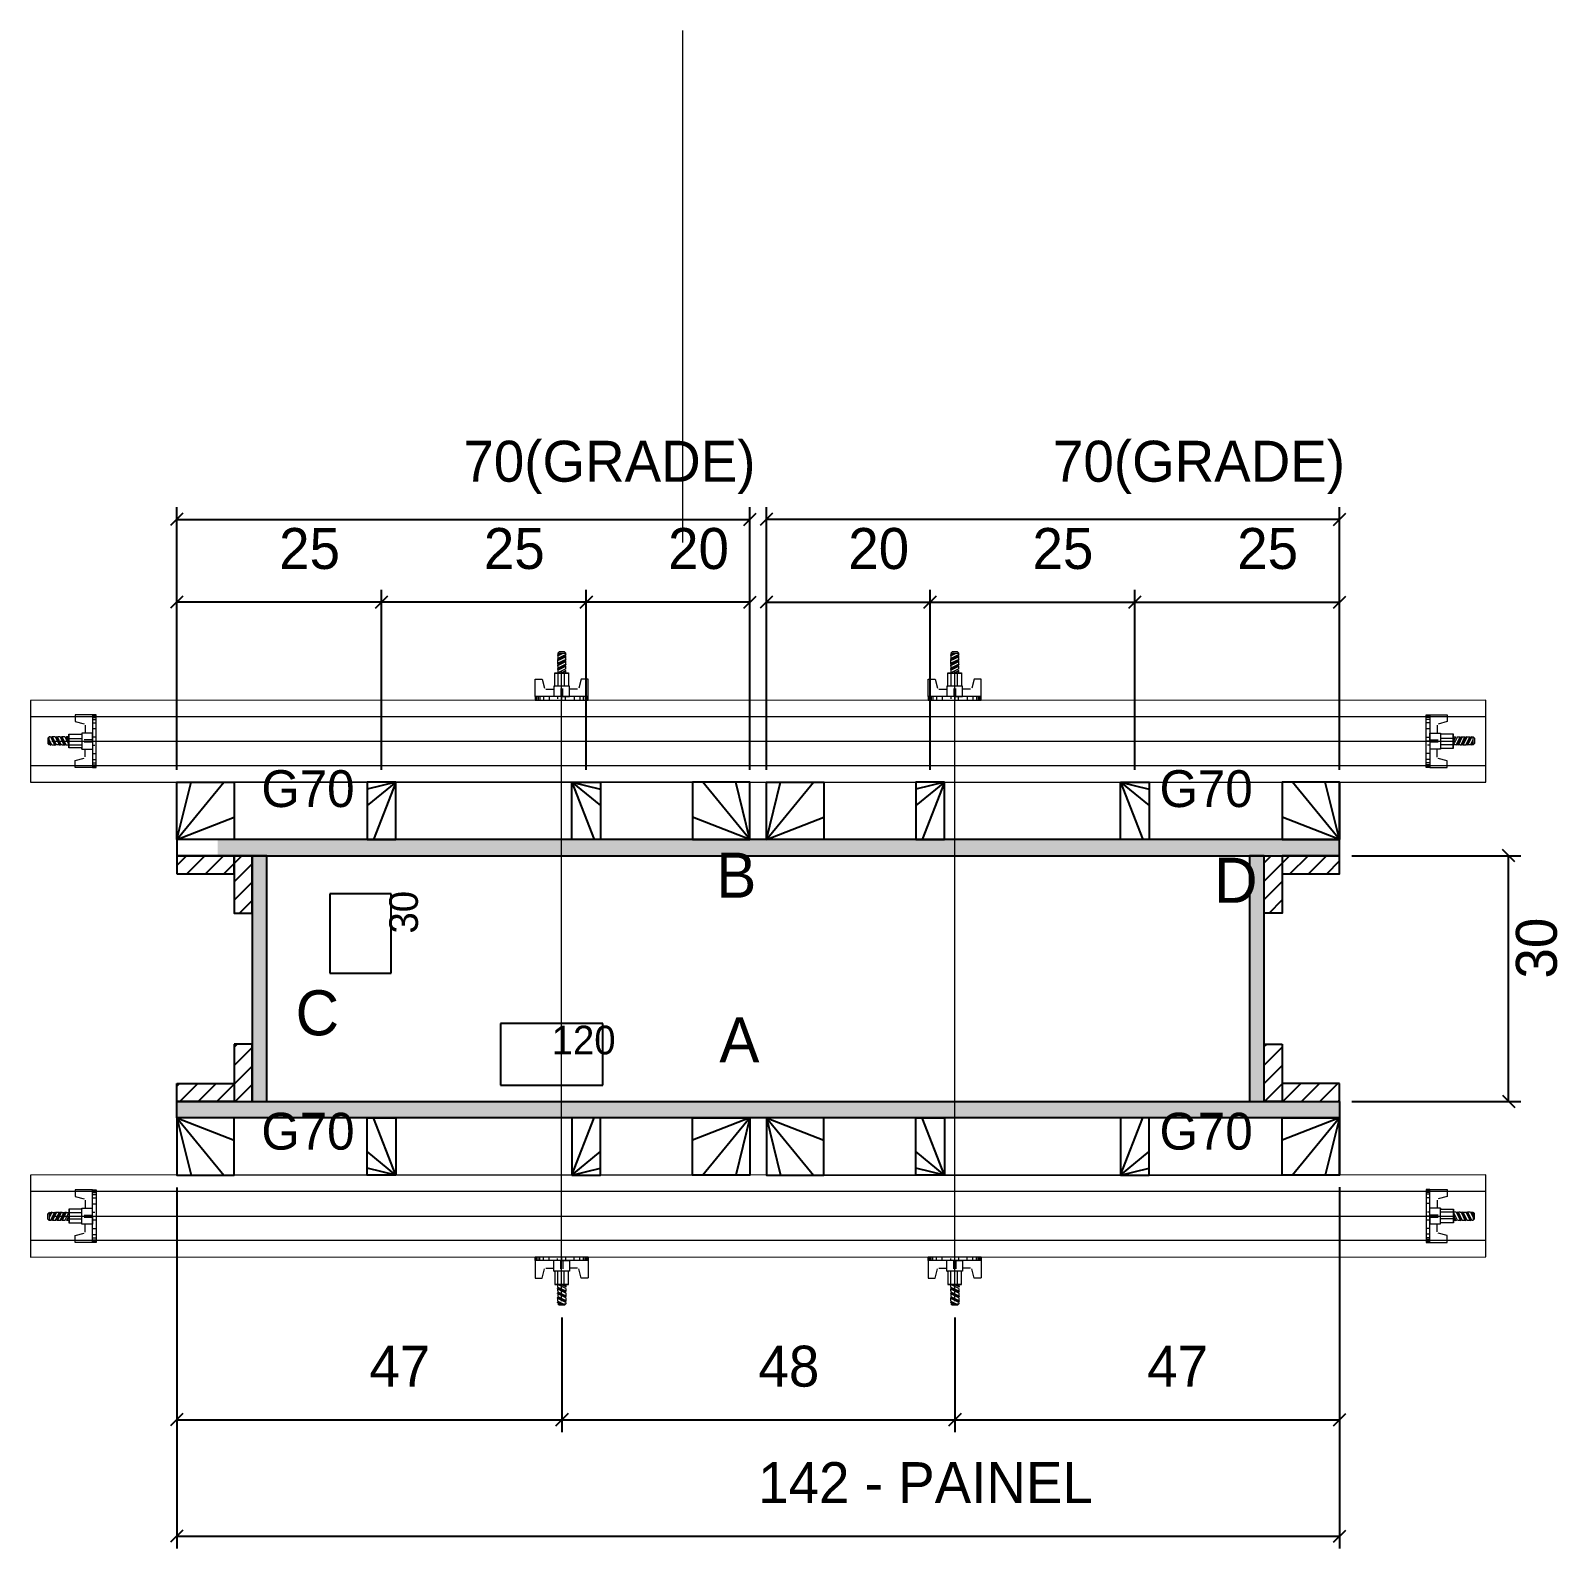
# Model space of a CAD drawing. Header units: metres. Extents: x 17708 to 19042, y 3931 to 4648.
# Drawn here: x 17707.7 to 18080.6, y 4276.9 to 4647.6 of the extents above; entities that cross this region are included whole.
import ezdxf

# ---------------------------------------------------------------- set-up
doc = ezdxf.new("R2010")
doc.units = ezdxf.units.M
for name, color, linetype in [('CHAPA', 7, 'Continuous'), ('COTA', 7, 'Continuous'), ('Hachura', 7, 'Continuous'), ('Madeira', 7, 'Continuous'), ('MEIO_PONT', 7, 'Continuous'), ('Perfil Metálico', 7, 'Continuous'), ('SARRAFO', 7, 'Continuous'), ('Texto Seção', 7, 'Continuous'), ('TEXTO_GERAL', 7, 'Continuous')]:
    doc.layers.add(name, color=color, linetype=linetype)

msp = doc.modelspace()

# ---------------------------------------------------------------- hatches: boundary and pattern name
at = {"layer": 'Hachura'}
h = msp.add_hatch(color=7, dxfattribs=at)
h.dxf.hatch_style = 1
h.paths.add_polyline_path([(18027.42, 4446.06), (18027.42, 4450.06), (17753.42, 4450.06), (17753.42, 4446.06), (18027.42, 4446.06)])
h = msp.add_hatch(dxfattribs=at)
h.set_pattern_fill('ANSI31')
h.paths.add_polyline_path([(17757.42, 4446.06), (17757.42, 4441.66), (17743.42, 4441.66), (17743.42, 4446.06), (17757.42, 4446.06)])
h = msp.add_hatch(dxfattribs=at)
h.set_pattern_fill('ANSI31')
h.paths.add_polyline_path([(17761.82, 4432.06), (17757.42, 4432.06), (17757.42, 4446.06), (17761.82, 4446.06), (17761.82, 4432.06)])
h = msp.add_hatch(color=7, dxfattribs=at)
h.dxf.hatch_style = 1
h.paths.add_polyline_path([(17761.82, 4386.06), (17765.42, 4386.06), (17765.42, 4446.06), (17761.82, 4446.06), (17761.82, 4386.06)])
h = msp.add_hatch(color=7, dxfattribs=at)
h.dxf.hatch_style = 1
h.paths.add_polyline_path([(18005.42, 4386.06), (18009.02, 4386.06), (18009.02, 4446.06), (18005.42, 4446.06), (18005.42, 4386.06)])
h = msp.add_hatch(dxfattribs=at)
h.set_pattern_fill('ANSI31')
h.paths.add_polyline_path([(18009.02, 4432.06), (18013.42, 4432.06), (18013.42, 4446.06), (18009.02, 4446.06), (18009.02, 4432.06)])
h = msp.add_hatch(dxfattribs=at)
h.set_pattern_fill('ANSI31')
h.paths.add_polyline_path([(18027.42, 4446.06), (18027.42, 4441.66), (18013.42, 4441.66), (18013.42, 4446.06), (18027.42, 4446.06)])
h = msp.add_hatch(dxfattribs=at)
h.set_pattern_fill('ANSI31')
h.paths.add_polyline_path([(17761.82, 4386.06), (17757.42, 4386.06), (17757.42, 4400.06), (17761.82, 4400.06), (17761.82, 4386.06)])
h = msp.add_hatch(dxfattribs=at)
h.set_pattern_fill('ANSI31')
h.paths.add_polyline_path([(18009.02, 4386.06), (18013.42, 4386.06), (18013.42, 4400.06), (18009.02, 4400.06), (18009.02, 4386.06)])
h = msp.add_hatch(dxfattribs=at)
h.set_pattern_fill('ANSI31')
h.paths.add_polyline_path([(17757.42, 4386.06), (17757.42, 4390.46), (17743.42, 4390.46), (17743.42, 4386.06), (17757.42, 4386.06)])
h = msp.add_hatch(dxfattribs=at)
h.set_pattern_fill('ANSI31')
h.paths.add_polyline_path([(18013.42, 4386.06), (18013.42, 4390.46), (18027.42, 4390.46), (18027.42, 4386.06), (18013.42, 4386.06)])
h = msp.add_hatch(color=7, dxfattribs=at)
h.dxf.hatch_style = 1
h.paths.add_polyline_path([(18027.42, 4386.06), (18027.42, 4382.06), (17743.42, 4382.06), (17743.42, 4386.06), (18027.42, 4386.06)])

# ---------------------------------------------------------------- linework, layer by layer
at = {"layer": 'CHAPA', "color": 1, "lineweight": 25}
for points in [[(18027.42, 4446.06), (18027.42, 4450.06), (17743.42, 4450.06), (17743.42, 4446.06)], [(17761.82, 4386.06), (17765.42, 4386.06), (17765.42, 4446.06), (17761.82, 4446.06)], [(18005.42, 4386.06), (18009.02, 4386.06), (18009.02, 4446.06), (18005.42, 4446.06)], [(18027.42, 4386.06), (18027.42, 4382.06), (17743.42, 4382.06), (17743.42, 4386.06)]]:
    msp.add_lwpolyline(points, close=True, dxfattribs=at)
at = {"layer": 'COTA', "color": 0, "lineweight": 25}
for p, q in [((17744.92, 4529.68), (17741.92, 4526.68)), ((17881.92, 4526.68), (17884.92, 4529.68)), ((17888.92, 4529.68), (17885.92, 4526.68)), ((18025.92, 4526.68), (18028.92, 4529.68)), ((17744.92, 4509.48), (17741.92, 4506.48)), ((17794.92, 4509.48), (17791.92, 4506.48)), ((17791.92, 4506.48), (17794.92, 4509.48)), ((17844.92, 4509.48), (17841.92, 4506.48)), ((17841.92, 4506.48), (17844.92, 4509.48)), ((17881.92, 4506.48), (17884.92, 4509.48)), ((17888.92, 4509.48), (17885.92, 4506.48)), ((17925.92, 4506.48), (17928.92, 4509.48)), ((17928.92, 4509.48), (17925.92, 4506.48)), ((17975.92, 4506.48), (17978.92, 4509.48)), ((17978.92, 4509.48), (17975.92, 4506.48)), ((18025.92, 4506.48), (18028.92, 4509.48)), ((18070.22, 4444.56), (18067.22, 4447.56)), ((18067.22, 4387.56), (18070.22, 4384.56)), ((17744.92, 4309.82), (17741.92, 4306.82)), ((17835.99, 4306.82), (17838.99, 4309.82)), ((17838.99, 4309.82), (17835.99, 4306.82)), ((17934.99, 4309.82), (17931.99, 4306.82)), ((17931.99, 4306.82), (17934.99, 4309.82)), ((18025.92, 4306.82), (18028.92, 4309.82)), ((17744.92, 4281.4), (17741.92, 4278.4)), ((18025.92, 4278.4), (18028.92, 4281.4))]:
    msp.add_line(p, q, dxfattribs=at)
at = {"layer": 'COTA', "color": 241, "lineweight": 25}
for p, q in [((17743.42, 4467.05), (17743.42, 4531.18)), ((17743.42, 4528.18), (17883.42, 4528.18)), ((17883.42, 4467.03), (17883.42, 4531.18)), ((17887.42, 4467.03), (17887.42, 4531.18)), ((18027.42, 4528.18), (17887.42, 4528.18)), ((18027.42, 4467.05), (18027.42, 4531.18)), ((17743.42, 4467.05), (17743.42, 4510.98)), ((17793.42, 4467.06), (17793.42, 4510.98)), ((17793.42, 4467.06), (17793.42, 4510.98)), ((17843.42, 4467.06), (17843.42, 4510.98)), ((17843.42, 4467.06), (17843.42, 4510.98)), ((17883.42, 4467.06), (17883.42, 4510.98)), ((17887.42, 4467.06), (17887.42, 4510.98)), ((17927.42, 4467.06), (17927.42, 4510.98)), ((17927.42, 4467.06), (17927.42, 4510.98)), ((17977.42, 4467.06), (17977.42, 4510.98)), ((17977.42, 4467.06), (17977.42, 4510.98)), ((18027.42, 4467.05), (18027.42, 4510.98)), ((17793.42, 4507.98), (17743.42, 4507.98)), ((17843.42, 4507.98), (17793.42, 4507.98)), ((17883.42, 4507.98), (17843.42, 4507.98)), ((17887.42, 4507.98), (17927.42, 4507.98)), ((17927.42, 4507.98), (17977.42, 4507.98)), ((17977.42, 4507.98), (18027.42, 4507.98)), ((18030.43, 4446.06), (18071.72, 4446.06)), ((18068.72, 4386.06), (18068.72, 4446.06)), ((18030.42, 4386.06), (18071.72, 4386.06)), ((17743.42, 4365.07), (17743.42, 4276.9)), ((17743.42, 4365.06), (17743.42, 4305.32)), ((18027.42, 4365.11), (18027.42, 4276.9)), ((18027.42, 4365.06), (18027.42, 4305.32)), ((17837.49, 4333.29), (17837.49, 4305.32)), ((17837.49, 4333.29), (17837.49, 4305.32)), ((17933.49, 4333.29), (17933.49, 4305.32)), ((17933.49, 4333.29), (17933.49, 4305.32)), ((17743.42, 4308.32), (17837.49, 4308.32)), ((17837.49, 4308.32), (17933.49, 4308.32)), ((17933.49, 4308.32), (18027.42, 4308.32)), ((17743.42, 4279.9), (18027.42, 4279.9))]:
    msp.add_line(p, q, dxfattribs=at)
at = {"layer": 'COTA', "color": 180, "lineweight": 25}
for p, q in [((17795.82, 4436.72), (17780.82, 4436.72)), ((17780.82, 4436.72), (17780.82, 4417.39)), ((17795.82, 4417.39), (17795.82, 4436.72)), ((17780.82, 4417.39), (17795.82, 4417.39)), ((17847.48, 4405.06), (17822.48, 4405.06)), ((17822.48, 4405.06), (17822.48, 4390.06)), ((17847.48, 4390.06), (17847.48, 4405.06)), ((17822.48, 4390.06), (17847.48, 4390.06))]:
    msp.add_line(p, q, dxfattribs=at)
at = {"layer": 'Hachura', "color": 0, "lineweight": 9}
for p, q in [((17837.03, 4495.51), (17836.35, 4495.17)), ((17838.52, 4495.09), (17836.35, 4494.01)), ((17836.41, 4494.94), (17837.54, 4495.51)), ((17836.41, 4493.78), (17838.55, 4494.85)), ((17836.51, 4495.5), (17836.83, 4495.83)), ((17836.77, 4495.51), (17836.51, 4495.38)), ((17836.51, 4494.86), (17837.8, 4495.51)), ((17836.51, 4495.5), (17838.45, 4495.5)), ((17838.44, 4495.18), (17836.51, 4494.22)), ((17838.44, 4495.18), (17836.51, 4494.22)), ((17836.51, 4494.86), (17836.51, 4494.22)), ((17836.51, 4493.7), (17838.44, 4494.67)), ((17838.44, 4494.02), (17836.51, 4493.06)), ((17838.12, 4495.83), (17836.83, 4495.83)), ((17838.45, 4495.5), (17838.12, 4495.83)), ((17838.44, 4495.18), (17838.44, 4495.51)), ((17838.44, 4494.02), (17838.44, 4494.67)), ((17933.03, 4495.51), (17932.35, 4495.17)), ((17934.52, 4495.09), (17932.35, 4494.01)), ((17932.41, 4494.94), (17933.54, 4495.51)), ((17932.41, 4493.78), (17934.55, 4494.85)), ((17932.51, 4495.5), (17932.83, 4495.83)), ((17932.77, 4495.51), (17932.51, 4495.38)), ((17932.51, 4494.86), (17933.8, 4495.51)), ((17932.51, 4495.5), (17934.45, 4495.5)), ((17934.44, 4495.18), (17932.51, 4494.22)), ((17934.44, 4495.18), (17932.51, 4494.22)), ((17932.51, 4494.86), (17932.51, 4494.22)), ((17932.51, 4493.7), (17934.44, 4494.67)), ((17934.44, 4494.02), (17932.51, 4493.06)), ((17934.12, 4495.83), (17932.83, 4495.83)), ((17934.45, 4495.5), (17934.12, 4495.83)), ((17934.44, 4495.18), (17934.44, 4495.51)), ((17934.44, 4494.02), (17934.44, 4494.67)), ((17835.74, 4490.73), (17839.09, 4490.73)), ((17835.74, 4487.51), (17835.74, 4490.73)), ((17835.74, 4490.67), (17839.09, 4490.67)), ((17838.52, 4493.93), (17836.35, 4492.85)), ((17838.52, 4492.77), (17836.35, 4491.69)), ((17836.41, 4492.62), (17838.55, 4493.69)), ((17836.41, 4491.46), (17838.55, 4492.53)), ((17836.51, 4493.06), (17836.51, 4493.7)), ((17836.51, 4492.54), (17838.44, 4493.51)), ((17838.44, 4492.86), (17836.51, 4491.89)), ((17836.51, 4492.33), (17836.51, 4492.54)), ((17836.51, 4491.38), (17838.44, 4492.35)), ((17836.51, 4492.33), (17836.51, 4491.89)), ((17838.44, 4491.7), (17836.51, 4490.73)), ((17836.51, 4491.38), (17836.51, 4490.73)), ((17836.51, 4490.73), (17836.51, 4487.51)), ((17837.28, 4490.73), (17838.55, 4491.37)), ((17837.54, 4490.73), (17838.44, 4491.19)), ((17838.06, 4490.73), (17838.06, 4487.51)), ((17838.44, 4492.86), (17838.44, 4493.51)), ((17838.44, 4493.3), (17838.44, 4493.51)), ((17838.44, 4491.7), (17838.44, 4492.35)), ((17838.44, 4490.73), (17838.44, 4491.19)), ((17839.09, 4490.73), (17839.09, 4487.51)), ((17931.74, 4490.73), (17935.09, 4490.73)), ((17931.74, 4487.51), (17931.74, 4490.73)), ((17931.74, 4490.67), (17935.09, 4490.67)), ((17934.52, 4493.93), (17932.35, 4492.85)), ((17934.52, 4492.77), (17932.35, 4491.69)), ((17932.41, 4492.62), (17934.55, 4493.69)), ((17932.41, 4491.46), (17934.55, 4492.53)), ((17932.51, 4493.06), (17932.51, 4493.7)), ((17932.51, 4492.54), (17934.44, 4493.51)), ((17934.44, 4492.86), (17932.51, 4491.89)), ((17932.51, 4492.33), (17932.51, 4492.54)), ((17932.51, 4491.38), (17934.44, 4492.35)), ((17932.51, 4492.33), (17932.51, 4491.89)), ((17934.44, 4491.7), (17932.51, 4490.73)), ((17932.51, 4491.38), (17932.51, 4490.73)), ((17932.51, 4490.73), (17932.51, 4487.51)), ((17933.28, 4490.73), (17934.55, 4491.37)), ((17933.54, 4490.73), (17934.44, 4491.19)), ((17934.06, 4490.73), (17934.06, 4487.51)), ((17934.44, 4492.86), (17934.44, 4493.51)), ((17934.44, 4493.3), (17934.44, 4493.51)), ((17934.44, 4491.7), (17934.44, 4492.35)), ((17934.44, 4490.73), (17934.44, 4491.19)), ((17935.09, 4490.73), (17935.09, 4487.51)), ((17830.96, 4484.93), (17830.96, 4489.19)), ((17830.96, 4489.19), (17832.64, 4489.19)), ((17832.64, 4489.19), (17833.22, 4486.98)), ((17833.53, 4486.74), (17835.48, 4486.74)), ((17839.35, 4487.51), (17835.48, 4487.51)), ((17835.48, 4487.51), (17835.48, 4484.93)), ((17835.48, 4487.51), (17835.74, 4487.51)), ((17835.48, 4487.51), (17835.74, 4487.51)), ((17837.21, 4486.93), (17837.21, 4484.93)), ((17837.73, 4484.93), (17837.73, 4486.93)), ((17839.35, 4484.93), (17839.35, 4487.51)), ((17841.29, 4486.74), (17839.35, 4486.74)), ((17842.19, 4489.19), (17841.6, 4486.98)), ((17843.86, 4489.19), (17842.19, 4489.19)), ((17843.86, 4484.03), (17843.86, 4489.16)), ((17926.96, 4484.93), (17926.96, 4489.19)), ((17926.96, 4489.19), (17928.64, 4489.19)), ((17928.64, 4489.19), (17929.22, 4486.98)), ((17929.53, 4486.74), (17931.48, 4486.74)), ((17935.35, 4487.51), (17931.48, 4487.51)), ((17931.48, 4487.51), (17931.48, 4484.93)), ((17931.48, 4487.51), (17931.74, 4487.51)), ((17931.48, 4487.51), (17931.74, 4487.51)), ((17933.21, 4486.93), (17933.21, 4484.93)), ((17933.73, 4484.93), (17933.73, 4486.93)), ((17935.35, 4484.93), (17935.35, 4487.51)), ((17937.29, 4486.74), (17935.35, 4486.74)), ((17938.19, 4489.19), (17937.6, 4486.98)), ((17939.86, 4489.19), (17938.19, 4489.19)), ((17939.86, 4484.03), (17939.86, 4489.16)), ((17843.86, 4484.93), (17830.96, 4484.93)), ((17830.96, 4484.93), (17830.96, 4484.03)), ((17830.96, 4484.03), (17843.86, 4484.03)), ((17831.1, 4484.95), (17831.1, 4484.02)), ((17831.31, 4484.95), (17831.31, 4484.02)), ((17831.65, 4484.95), (17831.65, 4484.02)), ((17831.92, 4484.03), (17839.73, 4484.03)), ((17832.11, 4484.95), (17832.11, 4484.02)), ((17832.95, 4484.95), (17832.95, 4484.02)), ((17834.39, 4484.95), (17834.39, 4484.03)), ((17836.44, 4484.8), (17836.44, 4484.37)), ((17837.41, 4484.93), (17839.35, 4484.93)), ((17837.42, 4484.93), (17837.42, 4484.03)), ((17838.7, 4484.93), (17838.06, 4484.93)), ((17838.37, 4484.61), (17838.37, 4484.82)), ((17838.37, 4484.18), (17838.37, 4484.61)), ((17843.86, 4484.93), (17838.7, 4484.93)), ((17840.45, 4484.95), (17840.45, 4484.02)), ((17841.87, 4484.95), (17841.87, 4484.02)), ((17842.71, 4484.95), (17842.71, 4484.02)), ((17843.17, 4484.95), (17843.17, 4484.02)), ((17843.51, 4484.95), (17843.51, 4484.02)), ((17843.72, 4484.95), (17843.72, 4484.02)), ((17939.86, 4484.93), (17926.96, 4484.93)), ((17926.96, 4484.93), (17926.96, 4484.03)), ((17926.96, 4484.03), (17939.86, 4484.03)), ((17927.1, 4484.95), (17927.1, 4484.02)), ((17927.31, 4484.95), (17927.31, 4484.02)), ((17927.65, 4484.95), (17927.65, 4484.02)), ((17927.92, 4484.03), (17935.73, 4484.03)), ((17928.11, 4484.95), (17928.11, 4484.02)), ((17928.95, 4484.95), (17928.95, 4484.02)), ((17930.39, 4484.95), (17930.39, 4484.03)), ((17932.44, 4484.8), (17932.44, 4484.37)), ((17933.41, 4484.93), (17935.35, 4484.93)), ((17933.42, 4484.93), (17933.42, 4484.03)), ((17934.7, 4484.93), (17934.06, 4484.93)), ((17934.37, 4484.61), (17934.37, 4484.82)), ((17934.37, 4484.18), (17934.37, 4484.61)), ((17939.86, 4484.93), (17934.7, 4484.93)), ((17936.45, 4484.95), (17936.45, 4484.02)), ((17937.87, 4484.95), (17937.87, 4484.02)), ((17938.71, 4484.95), (17938.71, 4484.02)), ((17939.17, 4484.95), (17939.17, 4484.02)), ((17939.51, 4484.95), (17939.51, 4484.02)), ((17939.72, 4484.95), (17939.72, 4484.02)), ((17718.58, 4480.51), (17718.58, 4478.83)), ((17723.74, 4480.5), (17718.6, 4480.5)), ((17722.81, 4480.37), (17723.74, 4480.37)), ((17722.81, 4480.16), (17723.74, 4480.16)), ((17722.81, 4479.82), (17723.74, 4479.82)), ((17722.81, 4479.36), (17723.74, 4479.36)), ((17722.83, 4480.51), (17722.83, 4467.61)), ((17722.83, 4480.51), (17722.83, 4475.35)), ((17723.74, 4467.61), (17723.74, 4480.5)), ((18048.57, 4467.59), (18048.57, 4480.48)), ((18048.57, 4480.48), (18053.71, 4480.48)), ((18049.49, 4480.34), (18048.57, 4480.34)), ((18049.49, 4480.13), (18048.57, 4480.13)), ((18049.49, 4479.8), (18048.57, 4479.8)), ((18049.49, 4479.33), (18048.57, 4479.33)), ((18049.48, 4480.48), (18049.48, 4467.59)), ((18049.48, 4480.48), (18049.48, 4475.33)), ((18053.73, 4480.48), (18053.73, 4478.81)), ((17717.03, 4472.38), (17717.03, 4475.74)), ((17717.03, 4475.74), (17720.25, 4475.74)), ((17717.1, 4472.38), (17717.1, 4475.74)), ((17718.58, 4478.83), (17720.79, 4478.25)), ((17720.25, 4475.99), (17720.25, 4472.12)), ((17722.83, 4475.99), (17720.25, 4475.99)), ((17721.03, 4477.94), (17721.03, 4475.99)), ((17722.81, 4478.51), (17723.74, 4478.51)), ((17722.81, 4477.1), (17723.74, 4477.1)), ((17722.83, 4474.06), (17722.83, 4475.99)), ((17722.83, 4475.35), (17722.83, 4474.7)), ((17723.74, 4468.56), (17723.74, 4476.38)), ((18049.49, 4478.49), (18048.57, 4478.49)), ((18049.49, 4477.08), (18048.57, 4477.08)), ((18048.57, 4468.54), (18048.57, 4476.35)), ((18049.48, 4474.04), (18049.48, 4475.97)), ((18049.48, 4475.97), (18052.06, 4475.97)), ((18051.28, 4477.91), (18051.28, 4475.97)), ((18053.73, 4478.81), (18051.52, 4478.23)), ((18052.06, 4475.97), (18052.06, 4472.1)), ((18055.28, 4475.71), (18052.06, 4475.71)), ((18055.21, 4472.36), (18055.21, 4475.71)), ((18055.28, 4472.36), (18055.28, 4475.71)), ((17712.26, 4475.09), (17711.94, 4474.77)), ((17711.94, 4474.77), (17711.94, 4473.48)), ((17712.26, 4473.16), (17711.94, 4473.48)), ((17712.58, 4475.09), (17712.26, 4475.09)), ((17712.26, 4473.16), (17712.26, 4475.09)), ((17712.9, 4473.16), (17712.26, 4474.45)), ((17712.82, 4473.06), (17712.26, 4474.19)), ((17712.26, 4473.67), (17712.59, 4473)), ((17712.26, 4473.41), (17712.39, 4473.16)), ((17712.58, 4475.09), (17713.55, 4473.16)), ((17712.58, 4475.09), (17713.55, 4473.16)), ((17712.67, 4475.16), (17713.75, 4473)), ((17712.9, 4473.16), (17713.55, 4473.16)), ((17713.98, 4473.06), (17712.91, 4475.2)), ((17713.74, 4475.09), (17713.09, 4475.09)), ((17714.06, 4473.16), (17713.09, 4475.09)), ((17713.74, 4475.09), (17714.71, 4473.16)), ((17713.83, 4475.16), (17714.92, 4473)), ((17714.71, 4473.16), (17714.06, 4473.16)), ((17715.14, 4473.06), (17714.07, 4475.2)), ((17714.9, 4475.09), (17714.26, 4475.09)), ((17715.22, 4473.16), (17714.26, 4475.09)), ((17714.47, 4475.09), (17714.26, 4475.09)), ((17714.9, 4475.09), (17715.87, 4473.16)), ((17714.99, 4475.16), (17716.08, 4473)), ((17715.43, 4473.16), (17715.22, 4473.16)), ((17716.3, 4473.06), (17715.23, 4475.2)), ((17716.06, 4475.09), (17715.42, 4475.09)), ((17716.38, 4473.16), (17715.42, 4475.09)), ((17715.43, 4473.16), (17715.87, 4473.16)), ((17716.06, 4475.09), (17717.03, 4473.16)), ((17716.38, 4473.16), (17717.03, 4473.16)), ((17717.03, 4473.93), (17716.4, 4475.2)), ((17717.03, 4474.19), (17716.58, 4475.09)), ((17717.03, 4475.09), (17716.58, 4475.09)), ((17717.03, 4474.7), (17720.25, 4474.7)), ((17717.03, 4473.16), (17720.25, 4473.16)), ((17720.25, 4472.38), (17717.03, 4472.38)), ((17720.25, 4472.12), (17720.25, 4472.38)), ((17720.25, 4472.12), (17720.25, 4472.38)), ((17720.25, 4472.12), (17722.83, 4472.12)), ((17722.83, 4474.37), (17720.83, 4474.37)), ((17720.83, 4473.86), (17722.83, 4473.86)), ((17721.03, 4470.18), (17721.03, 4472.13)), ((17722.83, 4474.06), (17723.74, 4474.06)), ((17723.15, 4475.02), (17722.94, 4475.02)), ((17722.96, 4473.08), (17723.39, 4473.08)), ((17723.59, 4475.02), (17723.15, 4475.02)), ((18049.48, 4474.04), (18048.57, 4474.04)), ((18048.72, 4475), (18049.16, 4475)), ((18049.35, 4473.06), (18048.92, 4473.06)), ((18049.16, 4475), (18049.37, 4475)), ((18049.48, 4475.33), (18049.48, 4474.68)), ((18049.48, 4474.35), (18051.47, 4474.35)), ((18051.47, 4473.83), (18049.48, 4473.83)), ((18052.06, 4472.1), (18049.48, 4472.1)), ((18051.28, 4470.16), (18051.28, 4472.1)), ((18055.28, 4474.68), (18052.06, 4474.68)), ((18055.28, 4473.13), (18052.06, 4473.13)), ((18052.06, 4472.36), (18055.28, 4472.36)), ((18052.06, 4472.1), (18052.06, 4472.36)), ((18052.06, 4472.1), (18052.06, 4472.36)), ((18055.28, 4473.91), (18055.91, 4475.17)), ((18056.25, 4475.07), (18055.28, 4473.13)), ((18055.28, 4474.16), (18055.73, 4475.07)), ((18055.28, 4475.07), (18055.73, 4475.07)), ((18055.93, 4473.13), (18055.28, 4473.13)), ((18055.93, 4473.13), (18056.89, 4475.07)), ((18056, 4473.03), (18057.07, 4475.17)), ((18057.32, 4475.14), (18056.23, 4472.97)), ((18056.25, 4475.07), (18056.89, 4475.07)), ((18057.41, 4475.07), (18056.44, 4473.13)), ((18056.87, 4473.13), (18056.44, 4473.13)), ((18056.87, 4473.13), (18057.09, 4473.13)), ((18057.09, 4473.13), (18058.05, 4475.07)), ((18057.16, 4473.03), (18058.24, 4475.17)), ((18058.48, 4475.14), (18057.39, 4472.97)), ((18057.41, 4475.07), (18058.05, 4475.07)), ((18058.57, 4475.07), (18057.6, 4473.13)), ((18057.6, 4473.13), (18058.25, 4473.13)), ((18057.84, 4475.07), (18058.05, 4475.07)), ((18058.25, 4473.13), (18059.21, 4475.07)), ((18058.33, 4473.03), (18059.4, 4475.17)), ((18059.64, 4475.14), (18058.55, 4472.97)), ((18058.57, 4475.07), (18059.21, 4475.07)), ((18059.73, 4475.07), (18058.76, 4473.13)), ((18059.73, 4475.07), (18058.76, 4473.13)), ((18059.41, 4473.13), (18058.76, 4473.13)), ((18059.41, 4473.13), (18060.05, 4474.42)), ((18059.49, 4473.03), (18060.05, 4474.16)), ((18060.05, 4473.65), (18059.72, 4472.97)), ((18059.73, 4475.07), (18060.05, 4475.07)), ((18060.05, 4473.39), (18059.92, 4473.13)), ((18060.05, 4475.07), (18060.37, 4474.75)), ((18060.05, 4473.13), (18060.05, 4475.07)), ((18060.05, 4473.13), (18060.37, 4473.46)), ((18060.37, 4474.75), (18060.37, 4473.46)), ((17718.58, 4469.29), (17720.79, 4469.87)), ((17718.58, 4467.61), (17718.58, 4469.29)), ((17722.81, 4471.03), (17723.74, 4471.03)), ((17722.81, 4469.6), (17723.74, 4469.6)), ((17722.81, 4468.76), (17723.74, 4468.76)), ((17722.81, 4468.29), (17723.74, 4468.29)), ((17722.81, 4467.96), (17723.74, 4467.96)), ((18049.49, 4471.01), (18048.57, 4471.01)), ((18049.49, 4469.58), (18048.57, 4469.58)), ((18049.49, 4468.73), (18048.57, 4468.73)), ((18049.49, 4468.27), (18048.57, 4468.27)), ((18049.49, 4467.93), (18048.57, 4467.93)), ((18053.73, 4469.26), (18051.52, 4469.84)), ((18053.73, 4467.59), (18053.73, 4469.26)), ((17722.83, 4467.61), (17718.58, 4467.61)), ((17722.81, 4467.75), (17723.74, 4467.75)), ((17722.83, 4467.61), (17723.74, 4467.61)), ((18049.49, 4467.72), (18048.57, 4467.72)), ((18049.48, 4467.59), (18048.57, 4467.59)), ((18049.48, 4467.59), (18053.73, 4467.59)), ((17722.83, 4364.5), (17718.58, 4364.5)), ((17718.58, 4364.5), (17718.58, 4362.83)), ((17722.81, 4364.37), (17723.74, 4364.37)), ((17722.81, 4364.16), (17723.74, 4364.16)), ((17722.81, 4363.82), (17723.74, 4363.82)), ((17722.83, 4351.6), (17722.83, 4364.5)), ((17722.83, 4364.5), (17723.74, 4364.5)), ((17723.74, 4364.5), (17723.74, 4351.61)), ((17723.74, 4363.55), (17723.74, 4355.74)), ((18048.57, 4364.53), (18048.57, 4351.63)), ((18049.48, 4364.53), (18048.57, 4364.53)), ((18049.49, 4364.39), (18048.57, 4364.39)), ((18049.49, 4364.18), (18048.57, 4364.18)), ((18049.49, 4363.84), (18048.57, 4363.84)), ((18048.57, 4363.57), (18048.57, 4355.76)), ((18049.48, 4351.63), (18049.48, 4364.53)), ((18049.48, 4364.53), (18053.73, 4364.53)), ((18053.73, 4364.53), (18053.73, 4362.85)), ((17717.03, 4359.73), (17717.03, 4356.38)), ((17720.25, 4359.73), (17717.03, 4359.73)), ((17717.1, 4359.73), (17717.1, 4356.38)), ((17718.58, 4362.83), (17720.79, 4362.24)), ((17720.25, 4356.12), (17720.25, 4359.99)), ((17720.25, 4359.99), (17722.83, 4359.99)), ((17720.25, 4359.99), (17720.25, 4359.73)), ((17720.25, 4359.99), (17720.25, 4359.73)), ((17721.03, 4361.93), (17721.03, 4359.98)), ((17722.81, 4363.35), (17723.74, 4363.35)), ((17722.81, 4362.51), (17723.74, 4362.51)), ((17722.81, 4361.08), (17723.74, 4361.08)), ((18049.49, 4363.38), (18048.57, 4363.38)), ((18049.49, 4362.54), (18048.57, 4362.54)), ((18049.49, 4361.1), (18048.57, 4361.1)), ((18052.06, 4360.01), (18049.48, 4360.01)), ((18051.28, 4361.96), (18051.28, 4360.01)), ((18053.73, 4362.85), (18051.52, 4362.27)), ((18052.06, 4356.14), (18052.06, 4360.01)), ((18052.06, 4360.01), (18052.06, 4359.75)), ((18052.06, 4360.01), (18052.06, 4359.75)), ((18052.06, 4359.75), (18055.28, 4359.75)), ((18055.21, 4359.75), (18055.21, 4356.4)), ((18055.28, 4359.75), (18055.28, 4356.4)), ((17712.26, 4358.95), (17711.94, 4358.63)), ((17711.94, 4357.34), (17711.94, 4358.63)), ((17712.26, 4357.02), (17711.94, 4357.34)), ((17712.26, 4358.44), (17712.59, 4359.11)), ((17712.82, 4359.06), (17712.26, 4357.92)), ((17712.26, 4358.7), (17712.39, 4358.96)), ((17712.9, 4358.96), (17712.26, 4357.67)), ((17712.26, 4358.95), (17712.26, 4357.02)), ((17712.58, 4357.02), (17712.26, 4357.02)), ((17712.58, 4357.02), (17713.55, 4358.96)), ((17712.58, 4357.02), (17713.55, 4358.96)), ((17712.67, 4356.95), (17713.75, 4359.11)), ((17712.9, 4358.96), (17713.55, 4358.96)), ((17713.98, 4359.06), (17712.91, 4356.92)), ((17714.06, 4358.96), (17713.09, 4357.02)), ((17713.74, 4357.02), (17713.09, 4357.02)), ((17713.74, 4357.02), (17714.71, 4358.96)), ((17713.83, 4356.95), (17714.92, 4359.11)), ((17714.71, 4358.96), (17714.06, 4358.96)), ((17715.14, 4359.06), (17714.07, 4356.92)), ((17715.22, 4358.96), (17714.26, 4357.02)), ((17714.9, 4357.02), (17714.26, 4357.02)), ((17714.47, 4357.02), (17714.26, 4357.02)), ((17714.9, 4357.02), (17715.87, 4358.96)), ((17714.99, 4356.95), (17716.08, 4359.11)), ((17715.43, 4358.96), (17715.22, 4358.96)), ((17716.3, 4359.06), (17715.23, 4356.92)), ((17716.38, 4358.96), (17715.42, 4357.02)), ((17716.06, 4357.02), (17715.42, 4357.02)), ((17715.43, 4358.96), (17715.87, 4358.96)), ((17716.06, 4357.02), (17717.03, 4358.96)), ((17716.38, 4358.96), (17717.03, 4358.96)), ((17717.03, 4358.18), (17716.4, 4356.92)), ((17717.03, 4357.92), (17716.58, 4357.02)), ((17717.03, 4357.02), (17716.58, 4357.02)), ((17717.03, 4358.96), (17720.25, 4358.96)), ((17717.03, 4357.41), (17720.25, 4357.41)), ((17717.03, 4356.38), (17720.25, 4356.38)), ((17722.83, 4356.12), (17720.25, 4356.12)), ((17720.83, 4358.26), (17722.83, 4358.26)), ((17722.83, 4357.74), (17720.83, 4357.74)), ((17721.03, 4354.17), (17721.03, 4356.12)), ((17722.83, 4358.05), (17722.83, 4356.12)), ((17722.83, 4358.05), (17723.74, 4358.05)), ((17722.83, 4356.76), (17722.83, 4357.41)), ((17722.83, 4351.6), (17722.83, 4356.76)), ((17723.15, 4357.09), (17722.94, 4357.09)), ((17722.96, 4359.03), (17723.39, 4359.03)), ((17723.59, 4357.09), (17723.15, 4357.09)), ((18049.48, 4358.07), (18048.57, 4358.07)), ((18048.72, 4357.12), (18049.16, 4357.12)), ((18049.35, 4359.05), (18048.92, 4359.05)), ((18049.16, 4357.12), (18049.37, 4357.12)), ((18051.47, 4358.28), (18049.48, 4358.28)), ((18049.48, 4358.08), (18049.48, 4356.14)), ((18049.48, 4357.76), (18051.47, 4357.76)), ((18049.48, 4356.79), (18049.48, 4357.43)), ((18049.48, 4351.63), (18049.48, 4356.79)), ((18049.48, 4356.14), (18052.06, 4356.14)), ((18051.28, 4354.2), (18051.28, 4356.14)), ((18055.28, 4358.98), (18052.06, 4358.98)), ((18055.28, 4357.43), (18052.06, 4357.43)), ((18055.28, 4356.4), (18052.06, 4356.4)), ((18055.93, 4358.98), (18055.28, 4358.98)), ((18056.25, 4357.05), (18055.28, 4358.98)), ((18055.28, 4358.21), (18055.91, 4356.94)), ((18055.28, 4357.95), (18055.73, 4357.05)), ((18055.28, 4357.05), (18055.73, 4357.05)), ((18055.93, 4358.98), (18056.89, 4357.05)), ((18056, 4359.08), (18057.07, 4356.94)), ((18057.32, 4356.97), (18056.23, 4359.14)), ((18056.25, 4357.05), (18056.89, 4357.05)), ((18056.87, 4358.98), (18056.44, 4358.98)), ((18057.41, 4357.05), (18056.44, 4358.98)), ((18056.87, 4358.98), (18057.09, 4358.98)), ((18057.09, 4358.98), (18058.05, 4357.05)), ((18057.16, 4359.08), (18058.24, 4356.94)), ((18058.48, 4356.97), (18057.39, 4359.14)), ((18057.41, 4357.05), (18058.05, 4357.05)), ((18057.6, 4358.98), (18058.25, 4358.98)), ((18058.57, 4357.05), (18057.6, 4358.98)), ((18057.84, 4357.05), (18058.05, 4357.05)), ((18058.25, 4358.98), (18059.21, 4357.05)), ((18058.33, 4359.08), (18059.4, 4356.94)), ((18059.64, 4356.97), (18058.55, 4359.14)), ((18058.57, 4357.05), (18059.21, 4357.05)), ((18059.73, 4357.05), (18058.76, 4358.98)), ((18059.41, 4358.98), (18058.76, 4358.98)), ((18059.73, 4357.05), (18058.76, 4358.98)), ((18059.41, 4358.98), (18060.05, 4357.69)), ((18059.49, 4359.08), (18060.05, 4357.95)), ((18060.05, 4358.46), (18059.72, 4359.14)), ((18059.73, 4357.05), (18060.05, 4357.05)), ((18060.05, 4358.72), (18059.92, 4358.98)), ((18060.05, 4358.98), (18060.37, 4358.66)), ((18060.05, 4358.98), (18060.05, 4357.04)), ((18060.05, 4357.04), (18060.37, 4357.37)), ((18060.37, 4357.37), (18060.37, 4358.66)), ((17718.58, 4353.28), (17720.79, 4353.86)), ((17718.58, 4351.6), (17718.58, 4353.28)), ((17722.81, 4355.01), (17723.74, 4355.01)), ((17722.81, 4353.6), (17723.74, 4353.6)), ((17722.81, 4352.76), (17723.74, 4352.76)), ((17722.81, 4352.29), (17723.74, 4352.29)), ((18049.49, 4355.04), (18048.57, 4355.04)), ((18049.49, 4353.62), (18048.57, 4353.62)), ((18049.49, 4352.78), (18048.57, 4352.78)), ((18049.49, 4352.32), (18048.57, 4352.32)), ((18053.73, 4353.3), (18051.52, 4353.89)), ((18053.73, 4351.63), (18053.73, 4353.3)), ((17723.74, 4351.61), (17718.6, 4351.61)), ((17722.81, 4351.96), (17723.74, 4351.96)), ((17722.81, 4351.75), (17723.74, 4351.75)), ((18049.49, 4351.98), (18048.57, 4351.98)), ((18049.49, 4351.77), (18048.57, 4351.77)), ((18048.57, 4351.63), (18053.71, 4351.63)), ((17830.97, 4348.09), (17843.87, 4348.09)), ((17830.97, 4347.18), (17830.97, 4348.09)), ((17843.87, 4347.18), (17830.97, 4347.18)), ((17830.97, 4347.18), (17830.97, 4342.93)), ((17831.11, 4347.16), (17831.11, 4348.09)), ((17831.32, 4347.16), (17831.32, 4348.09)), ((17831.66, 4347.16), (17831.66, 4348.09)), ((17831.93, 4348.09), (17839.74, 4348.09)), ((17832.12, 4347.16), (17832.12, 4348.09)), ((17832.65, 4342.93), (17833.23, 4345.14)), ((17832.96, 4347.16), (17832.96, 4348.09)), ((17833.54, 4345.38), (17835.49, 4345.38)), ((17834.4, 4347.16), (17834.4, 4348.09)), ((17835.49, 4344.6), (17835.49, 4347.18)), ((17836.45, 4347.31), (17836.45, 4347.74)), ((17837.22, 4345.18), (17837.22, 4347.18)), ((17837.42, 4347.18), (17839.36, 4347.18)), ((17837.43, 4347.18), (17837.43, 4348.09)), ((17837.73, 4347.18), (17837.73, 4345.18)), ((17838.71, 4347.18), (17838.07, 4347.18)), ((17838.38, 4347.94), (17838.38, 4347.5)), ((17838.38, 4347.5), (17838.38, 4347.29)), ((17843.87, 4347.18), (17838.71, 4347.18)), ((17839.36, 4347.18), (17839.36, 4344.6)), ((17841.3, 4345.38), (17839.36, 4345.38)), ((17840.46, 4347.16), (17840.46, 4348.09)), ((17842.19, 4342.93), (17841.61, 4345.14)), ((17841.88, 4347.16), (17841.88, 4348.09)), ((17842.72, 4347.16), (17842.72, 4348.09)), ((17843.18, 4347.16), (17843.18, 4348.09)), ((17843.52, 4347.16), (17843.52, 4348.09)), ((17843.73, 4347.16), (17843.73, 4348.09)), ((17843.87, 4348.09), (17843.87, 4342.95)), ((17926.97, 4348.09), (17939.87, 4348.09)), ((17926.97, 4347.18), (17926.97, 4348.09)), ((17939.87, 4347.18), (17926.97, 4347.18)), ((17926.97, 4347.18), (17926.97, 4342.93)), ((17927.11, 4347.16), (17927.11, 4348.09)), ((17927.32, 4347.16), (17927.32, 4348.09)), ((17927.66, 4347.16), (17927.66, 4348.09)), ((17927.93, 4348.09), (17935.74, 4348.09)), ((17928.12, 4347.16), (17928.12, 4348.09)), ((17928.65, 4342.93), (17929.23, 4345.14)), ((17928.96, 4347.16), (17928.96, 4348.09)), ((17929.54, 4345.38), (17931.49, 4345.38)), ((17930.4, 4347.16), (17930.4, 4348.09)), ((17931.49, 4344.6), (17931.49, 4347.18)), ((17932.45, 4347.31), (17932.45, 4347.74)), ((17933.22, 4345.18), (17933.22, 4347.18)), ((17933.42, 4347.18), (17935.36, 4347.18)), ((17933.43, 4347.18), (17933.43, 4348.09)), ((17933.73, 4347.18), (17933.73, 4345.18)), ((17934.71, 4347.18), (17934.07, 4347.18)), ((17934.38, 4347.94), (17934.38, 4347.5)), ((17934.38, 4347.5), (17934.38, 4347.29)), ((17939.87, 4347.18), (17934.71, 4347.18)), ((17935.36, 4347.18), (17935.36, 4344.6)), ((17937.3, 4345.38), (17935.36, 4345.38)), ((17936.46, 4347.16), (17936.46, 4348.09)), ((17938.19, 4342.93), (17937.61, 4345.14)), ((17937.88, 4347.16), (17937.88, 4348.09)), ((17938.72, 4347.16), (17938.72, 4348.09)), ((17939.18, 4347.16), (17939.18, 4348.09)), ((17939.52, 4347.16), (17939.52, 4348.09)), ((17939.73, 4347.16), (17939.73, 4348.09)), ((17939.87, 4348.09), (17939.87, 4342.95)), ((17830.97, 4342.93), (17832.65, 4342.93)), ((17839.36, 4344.6), (17835.49, 4344.6)), ((17835.49, 4344.6), (17835.75, 4344.6)), ((17835.49, 4344.6), (17835.75, 4344.6)), ((17835.75, 4344.6), (17835.75, 4341.38)), ((17835.75, 4341.45), (17839.1, 4341.45)), ((17835.75, 4341.38), (17839.1, 4341.38)), ((17836.52, 4341.38), (17836.52, 4344.6)), ((17836.52, 4340.73), (17836.52, 4341.38)), ((17838.45, 4340.41), (17836.52, 4341.38)), ((17837.29, 4341.38), (17838.56, 4340.75)), ((17837.55, 4341.38), (17838.45, 4340.93)), ((17838.07, 4341.38), (17838.07, 4344.6)), ((17838.45, 4341.38), (17838.45, 4340.93)), ((17839.1, 4341.38), (17839.1, 4344.6)), ((17843.87, 4342.93), (17842.19, 4342.93)), ((17926.97, 4342.93), (17928.65, 4342.93)), ((17935.36, 4344.6), (17931.49, 4344.6)), ((17931.49, 4344.6), (17931.75, 4344.6)), ((17931.49, 4344.6), (17931.75, 4344.6)), ((17931.75, 4344.6), (17931.75, 4341.38)), ((17931.75, 4341.45), (17935.1, 4341.45)), ((17931.75, 4341.38), (17935.1, 4341.38)), ((17932.52, 4341.38), (17932.52, 4344.6)), ((17932.52, 4340.73), (17932.52, 4341.38)), ((17934.45, 4340.41), (17932.52, 4341.38)), ((17933.29, 4341.38), (17934.56, 4340.75)), ((17933.55, 4341.38), (17934.45, 4340.93)), ((17934.07, 4341.38), (17934.07, 4344.6)), ((17934.45, 4341.38), (17934.45, 4340.93)), ((17935.1, 4341.38), (17935.1, 4344.6)), ((17939.87, 4342.93), (17938.19, 4342.93)), ((17838.53, 4339.34), (17836.36, 4340.43)), ((17838.53, 4338.18), (17836.36, 4339.26)), ((17838.53, 4337.02), (17836.36, 4338.1)), ((17836.42, 4340.65), (17838.56, 4339.58)), ((17836.42, 4339.49), (17838.56, 4338.42)), ((17836.42, 4338.33), (17838.56, 4337.26)), ((17836.52, 4340.73), (17838.45, 4339.77)), ((17836.52, 4339.78), (17836.52, 4340.22)), ((17838.45, 4339.25), (17836.52, 4340.22)), ((17836.52, 4339.78), (17836.52, 4339.57)), ((17836.52, 4339.57), (17838.45, 4338.61)), ((17836.52, 4339.06), (17836.52, 4338.41)), ((17838.45, 4338.09), (17836.52, 4339.06)), ((17836.52, 4338.41), (17838.45, 4337.44)), ((17838.45, 4336.93), (17836.52, 4337.9)), ((17836.52, 4337.25), (17836.52, 4337.9)), ((17838.45, 4336.93), (17836.52, 4337.9)), ((17838.45, 4340.41), (17838.45, 4339.77)), ((17838.45, 4339.25), (17838.45, 4338.61)), ((17838.45, 4338.82), (17838.45, 4338.61)), ((17838.45, 4338.09), (17838.45, 4337.44)), ((17934.53, 4339.34), (17932.36, 4340.43)), ((17934.53, 4338.18), (17932.36, 4339.26)), ((17934.53, 4337.02), (17932.36, 4338.1)), ((17932.42, 4340.65), (17934.56, 4339.58)), ((17932.42, 4339.49), (17934.56, 4338.42)), ((17932.42, 4338.33), (17934.56, 4337.26)), ((17932.52, 4340.73), (17934.45, 4339.77)), ((17932.52, 4339.78), (17932.52, 4340.22)), ((17934.45, 4339.25), (17932.52, 4340.22)), ((17932.52, 4339.78), (17932.52, 4339.57)), ((17932.52, 4339.57), (17934.45, 4338.61)), ((17932.52, 4339.06), (17932.52, 4338.41)), ((17934.45, 4338.09), (17932.52, 4339.06)), ((17932.52, 4338.41), (17934.45, 4337.44)), ((17934.45, 4336.93), (17932.52, 4337.9)), ((17932.52, 4337.25), (17932.52, 4337.9)), ((17934.45, 4336.93), (17932.52, 4337.9)), ((17934.45, 4340.41), (17934.45, 4339.77)), ((17934.45, 4339.25), (17934.45, 4338.61)), ((17934.45, 4338.82), (17934.45, 4338.61)), ((17934.45, 4338.09), (17934.45, 4337.44)), ((17837.03, 4336.61), (17836.36, 4336.94)), ((17836.42, 4337.17), (17837.55, 4336.61)), ((17836.52, 4337.25), (17837.81, 4336.61)), ((17836.78, 4336.61), (17836.52, 4336.74)), ((17836.52, 4336.61), (17836.84, 4336.29)), ((17836.52, 4336.61), (17838.46, 4336.61)), ((17838.13, 4336.29), (17836.84, 4336.29)), ((17838.46, 4336.61), (17838.13, 4336.29)), ((17838.45, 4336.93), (17838.45, 4336.61)), ((17933.03, 4336.61), (17932.36, 4336.94)), ((17932.42, 4337.17), (17933.55, 4336.61)), ((17932.52, 4337.25), (17933.81, 4336.61)), ((17932.78, 4336.61), (17932.52, 4336.74)), ((17932.52, 4336.61), (17932.84, 4336.29)), ((17932.52, 4336.61), (17934.46, 4336.61)), ((17934.13, 4336.29), (17932.84, 4336.29)), ((17934.46, 4336.61), (17934.13, 4336.29)), ((17934.45, 4336.93), (17934.45, 4336.61))]:
    msp.add_line(p, q, dxfattribs=at)
at = {"layer": 'Hachura', "color": 251, "lineweight": 9}
for p, q in [((17837.42, 4337.29), (17837.42, 4491.03)), ((17933.42, 4337.29), (17933.42, 4491.03)), ((17712.94, 4474.06), (18055.57, 4474.04)), ((17712.94, 4358.06), (18055.57, 4358.07))]:
    msp.add_line(p, q, dxfattribs=at)
at = {"layer": 'Madeira', "color": 126, "lineweight": 18}
for points in [[(17883.42, 4450.06), (17883.42, 4464.06), (17743.42, 4464.06), (17743.42, 4450.06)], [(17887.42, 4450.06), (17887.42, 4464.06), (18027.42, 4464.06), (18027.42, 4450.06)], [(17883.42, 4382.06), (17883.42, 4368.06), (17743.42, 4368.06), (17743.42, 4382.06)], [(17887.42, 4382.06), (17887.42, 4368.06), (18027.42, 4368.06), (18027.42, 4382.06)]]:
    msp.add_lwpolyline(points, close=True, dxfattribs=at)
at = {"layer": 'MEIO_PONT', "color": 93, "lineweight": 25}
for p, q in [((17743.42, 4450.06), (17754.94, 4464.06)), ((17743.42, 4450.06), (17746.9, 4464.06)), ((17796.92, 4464.06), (17789.92, 4458.3)), ((17796.92, 4464.06), (17789.92, 4462.31)), ((17796.92, 4464.06), (17791.49, 4450.06)), ((17839.92, 4464.06), (17846.92, 4458.3)), ((17839.92, 4464.06), (17846.92, 4462.31)), ((17839.92, 4464.06), (17845.35, 4450.06)), ((17883.42, 4450.06), (17871.9, 4464.06)), ((17883.42, 4450.06), (17879.94, 4464.06)), ((17887.42, 4450.06), (17898.94, 4464.06)), ((17887.42, 4450.06), (17890.9, 4464.06)), ((17930.92, 4464.06), (17923.92, 4458.3)), ((17930.92, 4464.06), (17923.92, 4462.31)), ((17930.92, 4464.06), (17925.49, 4450.06)), ((17973.92, 4464.06), (17980.92, 4458.3)), ((17973.92, 4464.06), (17980.92, 4462.31)), ((17973.92, 4464.06), (17979.35, 4450.06)), ((18027.42, 4450.06), (18015.9, 4464.06)), ((18027.42, 4450.06), (18023.94, 4464.06)), ((17743.42, 4450.06), (17757.42, 4455.48)), ((17883.42, 4450.06), (17869.42, 4455.48)), ((17887.42, 4450.06), (17901.42, 4455.48)), ((18027.42, 4450.06), (18013.42, 4455.48)), ((17743.42, 4382.06), (17754.94, 4368.06)), ((17743.42, 4382.06), (17746.9, 4368.06)), ((17743.42, 4382.06), (17757.42, 4376.63)), ((17796.92, 4368.06), (17791.49, 4382.06)), ((17839.92, 4368.06), (17845.35, 4382.06)), ((17883.42, 4382.06), (17869.42, 4376.63)), ((17883.42, 4382.06), (17871.9, 4368.06)), ((17883.42, 4382.06), (17879.94, 4368.06)), ((17887.42, 4382.06), (17898.94, 4368.06)), ((17887.42, 4382.06), (17890.9, 4368.06)), ((17887.42, 4382.06), (17901.42, 4376.63)), ((17930.92, 4368.06), (17925.49, 4382.06)), ((17973.92, 4368.06), (17979.35, 4382.06)), ((18027.42, 4382.06), (18013.42, 4376.63)), ((18027.42, 4382.06), (18015.9, 4368.06)), ((18027.42, 4382.06), (18023.94, 4368.06)), ((17796.92, 4368.06), (17789.92, 4373.81)), ((17839.92, 4368.06), (17846.92, 4373.81)), ((17930.92, 4368.06), (17923.92, 4373.81)), ((17973.92, 4368.06), (17980.92, 4373.81)), ((17796.92, 4368.06), (17789.92, 4369.8)), ((17839.92, 4368.06), (17846.92, 4369.8)), ((17930.92, 4368.06), (17923.92, 4369.8)), ((17973.92, 4368.06), (17980.92, 4369.8))]:
    msp.add_line(p, q, dxfattribs=at)
for points in [[(17743.42, 4450.06), (17743.42, 4464.06), (17757.42, 4464.06), (17757.42, 4450.06)], [(17796.92, 4464.06), (17789.92, 4464.06), (17789.92, 4450.06), (17796.92, 4450.06)], [(17839.92, 4464.06), (17846.92, 4464.06), (17846.92, 4450.06), (17839.92, 4450.06)], [(17883.42, 4450.06), (17883.42, 4464.06), (17869.42, 4464.06), (17869.42, 4450.06)], [(17887.42, 4450.06), (17887.42, 4464.06), (17901.42, 4464.06), (17901.42, 4450.06)], [(17930.92, 4464.06), (17923.92, 4464.06), (17923.92, 4450.06), (17930.92, 4450.06)], [(17973.92, 4464.06), (17980.92, 4464.06), (17980.92, 4450.06), (17973.92, 4450.06)], [(18027.42, 4450.06), (18027.42, 4464.06), (18013.42, 4464.06), (18013.42, 4450.06)], [(18027.42, 4464.06), (18027.42, 4450.06), (18027.42, 4450.06), (18027.42, 4464.06)], [(17743.42, 4382.06), (17743.42, 4368.06), (17757.42, 4368.06), (17757.42, 4382.06)], [(17796.92, 4368.06), (17789.92, 4368.06), (17789.92, 4382.06), (17796.92, 4382.06)], [(17839.92, 4368.06), (17846.92, 4368.06), (17846.92, 4382.06), (17839.92, 4382.06)], [(17883.42, 4382.06), (17883.42, 4368.06), (17869.42, 4368.06), (17869.42, 4382.06)], [(17887.42, 4382.06), (17887.42, 4368.06), (17901.42, 4368.06), (17901.42, 4382.06)], [(17930.92, 4368.06), (17923.92, 4368.06), (17923.92, 4382.06), (17930.92, 4382.06)], [(17973.92, 4368.06), (17980.92, 4368.06), (17980.92, 4382.06), (17973.92, 4382.06)], [(18027.42, 4382.06), (18027.42, 4368.06), (18013.42, 4368.06), (18013.42, 4382.06)], [(18027.42, 4382.06), (18027.42, 4368.06), (18027.42, 4368.06), (18027.42, 4382.06)]]:
    msp.add_lwpolyline(points, close=True, dxfattribs=at)
at = {"layer": 'Perfil Metálico', "color": 224, "lineweight": 18}
for p, q in [((18063.14, 4480), (17707.7, 4480)), ((18063.14, 4468), (17707.7, 4468)), ((18063.14, 4364.06), (17707.7, 4364.06)), ((18063.14, 4352.06), (17707.7, 4352.06))]:
    msp.add_line(p, q, dxfattribs=at)
for points in [[(18063.14, 4464.06), (18063.14, 4484.06), (17707.7, 4484), (17707.7, 4464)], [(17707.7, 4368.06), (17707.7, 4348.06), (18063.14, 4348.12), (18063.14, 4368.12)]]:
    msp.add_lwpolyline(points, close=True, dxfattribs=at)
at = {"layer": 'SARRAFO', "color": 251, "lineweight": 25}
for points in [[(17743.42, 4441.66), (17757.42, 4441.66), (17757.42, 4446.06), (17743.42, 4446.06)], [(17743.42, 4441.66), (17757.42, 4441.66), (17757.42, 4446.06), (17743.42, 4446.06)], [(17757.42, 4446.06), (17757.42, 4432.06), (17761.82, 4432.06), (17761.82, 4446.06)], [(18013.42, 4446.06), (18013.42, 4432.06), (18009.02, 4432.06), (18009.02, 4446.06)], [(18013.42, 4441.66), (18027.42, 4441.66), (18027.42, 4446.06), (18013.42, 4446.06)], [(18013.42, 4441.66), (18027.42, 4441.66), (18027.42, 4446.06), (18013.42, 4446.06)], [(17757.42, 4400.06), (17757.42, 4386.06), (17761.82, 4386.06), (17761.82, 4400.06)], [(18013.42, 4400.06), (18013.42, 4386.06), (18009.02, 4386.06), (18009.02, 4400.06)], [(17743.42, 4390.46), (17757.42, 4390.46), (17757.42, 4386.06), (17743.42, 4386.06)], [(17743.42, 4390.46), (17757.42, 4390.46), (17757.42, 4386.06), (17743.42, 4386.06)], [(18027.42, 4390.46), (18013.42, 4390.46), (18013.42, 4386.06), (18027.42, 4386.06)], [(18027.42, 4390.46), (18013.42, 4390.46), (18013.42, 4386.06), (18027.42, 4386.06)]]:
    msp.add_lwpolyline(points, close=True, dxfattribs=at)
at = {"layer": 'Texto Seção', "color": 252, "lineweight": 15}
msp.add_line((17867.01, 4522.58), (17867.01, 4647.58), dxfattribs=at)

# ---------------------------------------------------------------- texts
at = {"layer": 'COTA', "color": 241, "lineweight": 25}
for s, p in [('70(GRADE)', (17813.42, 4537.4)), ('70(GRADE)', (17957.42, 4537.4)), ('25', (17768.42, 4516.09)), ('25', (17818.42, 4516.09)), ('20', (17863.42, 4516.09)), ('20', (17907.42, 4516.09)), ('25', (17952.42, 4516.09)), ('25', (18002.42, 4516.09)), ('47', (17790.45, 4316.39)), ('48', (17885.49, 4316.41)), ('47', (17980.45, 4316.39)), ('142 - PAINEL', (17885.42, 4287.97))]:
    msp.add_text(s, height=10, dxfattribs=at).set_placement(p)
at = {"layer": 'COTA', "color": 1, "lineweight": 25}
msp.add_text('30', height=7, rotation=90, dxfattribs=at).set_placement((17802.32, 4427.06))
at = {"layer": 'COTA', "color": 241, "lineweight": 25}
msp.add_text('30', height=10, rotation=90, dxfattribs=at).set_placement((18080.5, 4416.06))
at = {"layer": 'COTA', "color": 1, "lineweight": 25}
msp.add_text('120', height=7, dxfattribs=at).set_placement((17834.98, 4397.56))
at = {"layer": 'TEXTO_GERAL', "color": 0, "lineweight": 25}
for p in [(17764.09, 4457.95), (17983.46, 4457.95), (17764.09, 4374.29), (17983.46, 4374.29)]:
    msp.add_text('G70', height=9, dxfattribs=at).set_placement(p)
at = {"layer": 'TEXTO_GERAL', "color": 7, "lineweight": 25}
for s, p in [('B', (17875.18, 4435.81)), ('D', (17996.78, 4434.57)), ('C', (17772.44, 4402.2)), ('A', (17875.93, 4395.58))]:
    msp.add_text(s, height=11, dxfattribs=at).set_placement(p)

doc.saveas('drawing.dxf')
